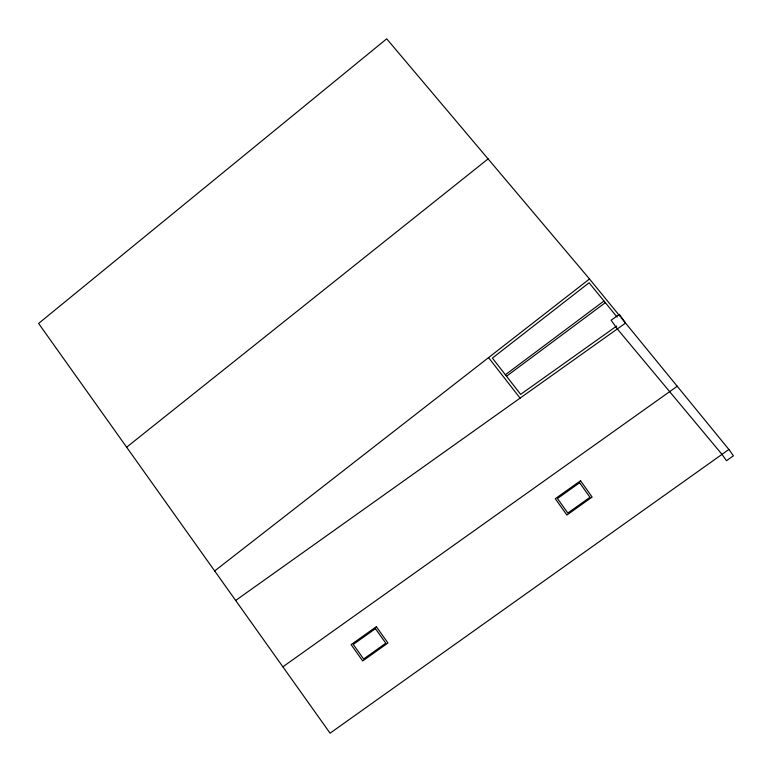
<?xml version="1.0" encoding="UTF-8"?>
<svg xmlns="http://www.w3.org/2000/svg" width="772" height="772" viewBox="0 0 772 772"><rect width="100%" height="100%" fill="white"/><g stroke="black" fill="none" stroke-linecap="round" stroke-linejoin="round"><path stroke-width="1.16" d="M126.637 447.2L488.097 158.897M214.674 570.952L589.499 278.972L620.167 316.481M505.38 374.767L603.965 300.993M506.519 376.225L605.325 302.672M616.683 326.035L520.646 394.367L492.391 358.092L589.065 282.784L617.156 317.128M235.663 600.462L625.561 323.082L619.347 314.339L611.115 320.197L617.339 328.94L721.994 454.37L726.5 460.701L733.4 455.789L728.893 449.458L621.055 317.572M282.87 666.815L677.227 386.27M728.893 449.458L330.078 733.178L38.6 323.449L386.695 38.822L589.499 278.972M488.541 357.61L520.096 398.12M580.534 480.753L555.29 498.712L566.889 515.021L592.134 497.062L580.534 480.753M376.35 626.681L351.106 644.639L362.705 660.948L387.949 642.989L376.35 626.681M579.627 482.741L557.461 498.509L567.816 513.062L589.982 497.293L579.627 482.741M375.443 628.659L353.277 644.437L363.631 658.989L385.797 643.221L375.443 628.659"/></g></svg>
